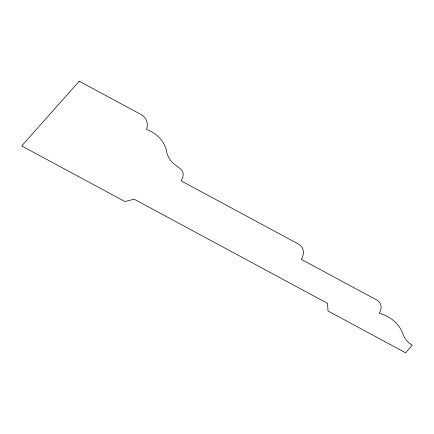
<?xml version="1.0" encoding="UTF-8"?>
<svg xmlns="http://www.w3.org/2000/svg" width="434" height="434" viewBox="0 0 434 434"><rect width="100%" height="100%" fill="white"/><g stroke="black" fill="none" stroke-linecap="round" stroke-linejoin="round"><path stroke-width="0.65" d="M79.227 81.212L21.7 145.943L124.894 201.55L134.177 199.184L327.578 303.399L328.006 310.994L405.568 352.788L412.3 345.209A35.913 26.561 -29.1 0 1 403.398 335.211A56.116 41.507 -29.1 0 0 379.273 313.218A14.1 10.427 -29.1 0 0 376.848 300.057L301.337 259.369A16.508 12.206 -29.1 0 0 298.142 243.903L181.005 180.788A12.841 9.499 -29.1 0 0 180.636 168.972L172.613 162.837A43.487 32.165 -29.1 0 1 166.113 149.15A52.834 39.082 -29.1 0 0 146.573 129.468A20.447 15.119 -29.1 0 0 140.99 114.495L79.227 81.212"/></g></svg>
